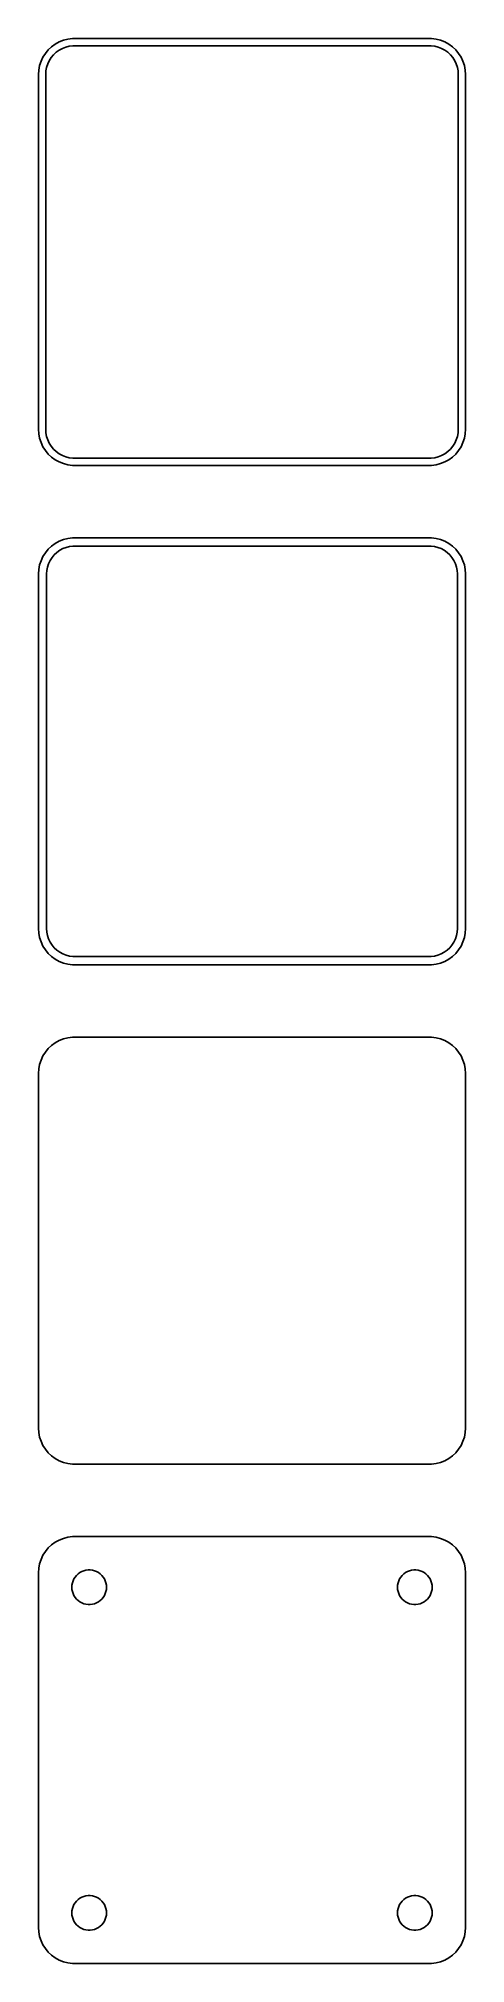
# Model space of a CAD drawing. Header units: metres. Extents: x -30 to 30, y 178 to 443.
import ezdxf

# ---------------------------------------------------------------- set-up
doc = ezdxf.new("R2010")
doc.units = ezdxf.units.M

msp = doc.modelspace()

# ---------------------------------------------------------------- linework, layer by layer
for p, q in [((-28.1448, 441.923), (-28.5451, 441.439)), ((-27.6871, 442.353), (-28.1448, 441.923)), ((-27.1791, 442.722), (-27.6871, 442.353)), ((-27.4159, 441.238), (-27.0497, 441.582)), ((-26.6289, 443.024), (-27.1791, 442.722)), ((-27.0497, 441.582), (-26.6433, 441.877)), ((-26.6433, 441.877), (-26.2031, 442.119)), ((-26.0451, 443.255), (-26.6289, 443.024)), ((-26.2031, 442.119), (-25.7361, 442.304)), ((-25.4369, 443.411), (-26.0451, 443.255)), ((-25.7361, 442.304), (-25.2495, 442.429)), ((-24.8139, 443.49), (-25.4369, 443.411)), ((-25.2495, 442.429), (-24.7512, 442.492)), ((24.8139, 443.49), (-24.8139, 443.49)), ((-24.7512, 442.492), (24.7512, 442.492)), ((24.7512, 442.492), (25.2495, 442.429)), ((25.4369, 443.411), (24.8139, 443.49)), ((25.2495, 442.429), (25.7361, 442.304)), ((26.0451, 443.255), (25.4369, 443.411)), ((25.7361, 442.304), (26.2031, 442.119)), ((26.6289, 443.024), (26.0451, 443.255)), ((26.2031, 442.119), (26.6433, 441.877)), ((27.1791, 442.722), (26.6289, 443.024)), ((26.6433, 441.877), (27.0497, 441.582)), ((27.0497, 441.582), (27.4159, 441.238)), ((27.6871, 442.353), (27.1791, 442.722)), ((28.1448, 441.923), (27.6871, 442.353)), ((28.5451, 441.439), (28.1448, 441.923)), ((-29.4606, 439.127), (-29.5, 438.5)), ((-29.3429, 439.743), (-29.4606, 439.127)), ((-29.1489, 440.341), (-29.3429, 439.743)), ((-28.8815, 440.909), (-29.1489, 440.341)), ((-28.5451, 441.439), (-28.8815, 440.909)), ((-28.5, 438.5), (-28.4684, 439.001)), ((-28.4684, 439.001), (-28.3743, 439.495)), ((-28.3743, 439.495), (-28.2191, 439.972)), ((-28.2191, 439.972), (-28.0052, 440.427)), ((-28.0052, 440.427), (-27.7361, 440.851)), ((-27.7361, 440.851), (-27.4159, 441.238)), ((27.4159, 441.238), (27.7361, 440.851)), ((27.7361, 440.851), (28.0052, 440.427)), ((28.0052, 440.427), (28.2191, 439.972)), ((28.2191, 439.972), (28.3743, 439.495)), ((28.3743, 439.495), (28.4684, 439.001)), ((28.4684, 439.001), (28.5, 438.5)), ((28.8815, 440.909), (28.5451, 441.439)), ((29.1489, 440.341), (28.8815, 440.909)), ((29.3429, 439.743), (29.1489, 440.341)), ((29.4606, 439.127), (29.3429, 439.743)), ((29.5, 438.5), (29.4606, 439.127)), ((-29.5, 438.5), (-29.5, 389.5)), ((-28.5, 389.5), (-28.5, 438.5)), ((28.5, 438.5), (28.5, 389.5)), ((29.5, 389.5), (29.5, 438.5)), ((-29.5, 389.5), (-29.4606, 388.873)), ((-29.4606, 388.873), (-29.3429, 388.257)), ((-28.4684, 388.999), (-28.5, 389.5)), ((-28.3743, 388.505), (-28.4684, 388.999)), ((-28.2191, 388.028), (-28.3743, 388.505)), ((28.3743, 388.505), (28.2191, 388.028)), ((28.4684, 388.999), (28.3743, 388.505)), ((28.5, 389.5), (28.4684, 388.999)), ((29.3429, 388.257), (29.4606, 388.873)), ((29.4606, 388.873), (29.5, 389.5)), ((-29.3429, 388.257), (-29.1489, 387.659)), ((-29.1489, 387.659), (-28.8815, 387.091)), ((-28.8815, 387.091), (-28.5451, 386.561)), ((-28.5451, 386.561), (-28.1448, 386.077)), ((-28.0052, 387.573), (-28.2191, 388.028)), ((-28.1448, 386.077), (-27.6871, 385.647)), ((-27.7361, 387.149), (-28.0052, 387.573)), ((-27.4159, 386.762), (-27.7361, 387.149)), ((-27.0497, 386.418), (-27.4159, 386.762)), ((-26.6433, 386.123), (-27.0497, 386.418)), ((-26.2031, 385.881), (-26.6433, 386.123)), ((-25.7361, 385.696), (-26.2031, 385.881)), ((-25.2495, 385.571), (-25.7361, 385.696)), ((25.7361, 385.696), (25.2495, 385.571)), ((26.2031, 385.881), (25.7361, 385.696)), ((26.6433, 386.123), (26.2031, 385.881)), ((27.0497, 386.418), (26.6433, 386.123)), ((27.4159, 386.762), (27.0497, 386.418)), ((27.7361, 387.149), (27.4159, 386.762)), ((27.6871, 385.647), (28.1448, 386.077)), ((28.0052, 387.573), (27.7361, 387.149)), ((28.2191, 388.028), (28.0052, 387.573)), ((28.1448, 386.077), (28.5451, 386.561)), ((28.5451, 386.561), (28.8815, 387.091)), ((28.8815, 387.091), (29.1489, 387.659)), ((29.1489, 387.659), (29.3429, 388.257)), ((-27.6871, 385.647), (-27.1791, 385.278)), ((-27.1791, 385.278), (-26.6289, 384.976)), ((-26.6289, 384.976), (-26.0451, 384.745)), ((-26.0451, 384.745), (-25.4369, 384.589)), ((-25.4369, 384.589), (-24.8139, 384.51)), ((-24.7512, 385.508), (-25.2495, 385.571)), ((-24.8139, 384.51), (24.8139, 384.51)), ((24.7512, 385.508), (-24.7512, 385.508)), ((25.2495, 385.571), (24.7512, 385.508)), ((24.8139, 384.51), (25.4369, 384.589)), ((25.4369, 384.589), (26.0451, 384.745)), ((26.0451, 384.745), (26.6289, 384.976)), ((26.6289, 384.976), (27.1791, 385.278)), ((27.1791, 385.278), (27.6871, 385.647)), ((-28.5451, 372.439), (-28.8815, 371.909)), ((-28.1448, 372.923), (-28.5451, 372.439)), ((-27.6871, 373.353), (-28.1448, 372.923)), ((-27.1791, 373.722), (-27.6871, 373.353)), ((-27.323, 372.151), (-26.9685, 372.484)), ((-26.6289, 374.024), (-27.1791, 373.722)), ((-26.9685, 372.484), (-26.5751, 372.77)), ((-26.0451, 374.255), (-26.6289, 374.024)), ((-26.5751, 372.77), (-26.1489, 373.004)), ((-26.1489, 373.004), (-25.6967, 373.183)), ((-25.4369, 374.411), (-26.0451, 374.255)), ((-25.6967, 373.183), (-25.2256, 373.304)), ((-24.8139, 374.49), (-25.4369, 374.411)), ((-25.2256, 373.304), (-24.7432, 373.365)), ((24.8139, 374.49), (-24.8139, 374.49)), ((-24.7432, 373.365), (24.7432, 373.365)), ((24.7432, 373.365), (25.2256, 373.304)), ((25.4369, 374.411), (24.8139, 374.49)), ((25.2256, 373.304), (25.6967, 373.183)), ((26.0451, 374.255), (25.4369, 374.411)), ((25.6967, 373.183), (26.1489, 373.004)), ((26.6289, 374.024), (26.0451, 374.255)), ((26.1489, 373.004), (26.5751, 372.77)), ((26.5751, 372.77), (26.9685, 372.484)), ((27.1791, 373.722), (26.6289, 374.024)), ((26.9685, 372.484), (27.323, 372.151)), ((27.6871, 373.353), (27.1791, 373.722)), ((28.1448, 372.923), (27.6871, 373.353)), ((28.5451, 372.439), (28.1448, 372.923)), ((28.8815, 371.909), (28.5451, 372.439)), ((-29.4606, 370.127), (-29.5, 369.5)), ((-29.3429, 370.743), (-29.4606, 370.127)), ((-29.1489, 371.341), (-29.3429, 370.743)), ((-28.8815, 371.909), (-29.1489, 371.341)), ((-28.3726, 369.5), (-28.3421, 369.985)), ((-28.3421, 369.985), (-28.251, 370.463)), ((-28.251, 370.463), (-28.1007, 370.926)), ((-28.1007, 370.926), (-27.8936, 371.366)), ((-27.8936, 371.366), (-27.633, 371.776)), ((-27.633, 371.776), (-27.323, 372.151)), ((27.323, 372.151), (27.633, 371.776)), ((27.633, 371.776), (27.8936, 371.366)), ((27.8936, 371.366), (28.1007, 370.926)), ((28.1007, 370.926), (28.251, 370.463)), ((28.251, 370.463), (28.3421, 369.985)), ((28.3421, 369.985), (28.3726, 369.5)), ((29.1489, 371.341), (28.8815, 371.909)), ((29.3429, 370.743), (29.1489, 371.341)), ((29.4606, 370.127), (29.3429, 370.743)), ((29.5, 369.5), (29.4606, 370.127)), ((-29.5, 369.5), (-29.5, 320.5)), ((-28.3726, 320.5), (-28.3726, 369.5)), ((28.3726, 369.5), (28.3726, 320.5)), ((29.5, 320.5), (29.5, 369.5)), ((-29.5, 320.5), (-29.4606, 319.873)), ((-29.4606, 319.873), (-29.3429, 319.257)), ((-29.3429, 319.257), (-29.1489, 318.659)), ((-28.3421, 320.015), (-28.3726, 320.5)), ((-28.251, 319.537), (-28.3421, 320.015)), ((-28.1007, 319.074), (-28.251, 319.537)), ((28.251, 319.537), (28.1007, 319.074)), ((28.3421, 320.015), (28.251, 319.537)), ((28.3726, 320.5), (28.3421, 320.015)), ((29.1489, 318.659), (29.3429, 319.257)), ((29.3429, 319.257), (29.4606, 319.873)), ((29.4606, 319.873), (29.5, 320.5)), ((-29.1489, 318.659), (-28.8815, 318.091)), ((-28.8815, 318.091), (-28.5451, 317.561)), ((-28.5451, 317.561), (-28.1448, 317.077)), ((-28.1448, 317.077), (-27.6871, 316.647)), ((-27.8936, 318.634), (-28.1007, 319.074)), ((-27.633, 318.224), (-27.8936, 318.634)), ((-27.6871, 316.647), (-27.1791, 316.278)), ((-27.323, 317.849), (-27.633, 318.224)), ((-26.9685, 317.516), (-27.323, 317.849)), ((-26.5751, 317.23), (-26.9685, 317.516)), ((-26.1489, 316.996), (-26.5751, 317.23)), ((-25.6967, 316.817), (-26.1489, 316.996)), ((-25.2256, 316.696), (-25.6967, 316.817)), ((-24.7432, 316.635), (-25.2256, 316.696)), ((24.7432, 316.635), (-24.7432, 316.635)), ((25.2256, 316.696), (24.7432, 316.635)), ((25.6967, 316.817), (25.2256, 316.696)), ((26.1489, 316.996), (25.6967, 316.817)), ((26.5751, 317.23), (26.1489, 316.996)), ((26.9685, 317.516), (26.5751, 317.23)), ((27.323, 317.849), (26.9685, 317.516)), ((27.1791, 316.278), (27.6871, 316.647)), ((27.633, 318.224), (27.323, 317.849)), ((27.8936, 318.634), (27.633, 318.224)), ((27.6871, 316.647), (28.1448, 317.077)), ((28.1007, 319.074), (27.8936, 318.634)), ((28.1448, 317.077), (28.5451, 317.561)), ((28.5451, 317.561), (28.8815, 318.091)), ((28.8815, 318.091), (29.1489, 318.659)), ((-27.1791, 316.278), (-26.6289, 315.976)), ((-26.6289, 315.976), (-26.0451, 315.745)), ((-26.0451, 315.745), (-25.4369, 315.589)), ((-25.4369, 315.589), (-24.8139, 315.51)), ((-24.8139, 315.51), (24.8139, 315.51)), ((24.8139, 315.51), (25.4369, 315.589)), ((25.4369, 315.589), (26.0451, 315.745)), ((26.0451, 315.745), (26.6289, 315.976)), ((26.6289, 315.976), (27.1791, 316.278)), ((-28.5451, 303.439), (-28.8815, 302.909)), ((-28.1448, 303.923), (-28.5451, 303.439)), ((-27.6871, 304.353), (-28.1448, 303.923)), ((-27.1791, 304.722), (-27.6871, 304.353)), ((-26.6289, 305.024), (-27.1791, 304.722)), ((-26.0451, 305.255), (-26.6289, 305.024)), ((-25.4369, 305.411), (-26.0451, 305.255)), ((-24.8139, 305.49), (-25.4369, 305.411)), ((24.8139, 305.49), (-24.8139, 305.49)), ((25.4369, 305.411), (24.8139, 305.49)), ((26.0451, 305.255), (25.4369, 305.411)), ((26.6289, 305.024), (26.0451, 305.255)), ((27.1791, 304.722), (26.6289, 305.024)), ((27.6871, 304.353), (27.1791, 304.722)), ((28.1448, 303.923), (27.6871, 304.353)), ((28.5451, 303.439), (28.1448, 303.923)), ((28.8815, 302.909), (28.5451, 303.439)), ((-29.4606, 301.127), (-29.5, 300.5)), ((-29.3429, 301.743), (-29.4606, 301.127)), ((-29.1489, 302.341), (-29.3429, 301.743)), ((-28.8815, 302.909), (-29.1489, 302.341)), ((29.1489, 302.341), (28.8815, 302.909)), ((29.3429, 301.743), (29.1489, 302.341)), ((29.4606, 301.127), (29.3429, 301.743)), ((29.5, 300.5), (29.4606, 301.127)), ((-29.5, 300.5), (-29.5, 251.5)), ((29.5, 251.5), (29.5, 300.5)), ((-29.5, 251.5), (-29.4606, 250.873)), ((-29.4606, 250.873), (-29.3429, 250.257)), ((-29.3429, 250.257), (-29.1489, 249.659)), ((29.1489, 249.659), (29.3429, 250.257)), ((29.3429, 250.257), (29.4606, 250.873)), ((29.4606, 250.873), (29.5, 251.5)), ((-29.1489, 249.659), (-28.8815, 249.091)), ((-28.8815, 249.091), (-28.5451, 248.561)), ((-28.5451, 248.561), (-28.1448, 248.077)), ((-28.1448, 248.077), (-27.6871, 247.647)), ((-27.6871, 247.647), (-27.1791, 247.278)), ((27.1791, 247.278), (27.6871, 247.647)), ((27.6871, 247.647), (28.1448, 248.077)), ((28.1448, 248.077), (28.5451, 248.561)), ((28.5451, 248.561), (28.8815, 249.091)), ((28.8815, 249.091), (29.1489, 249.659)), ((-27.1791, 247.278), (-26.6289, 246.976)), ((-26.6289, 246.976), (-26.0451, 246.745)), ((-26.0451, 246.745), (-25.4369, 246.589)), ((-25.4369, 246.589), (-24.8139, 246.51)), ((-24.8139, 246.51), (24.8139, 246.51)), ((24.8139, 246.51), (25.4369, 246.589)), ((25.4369, 246.589), (26.0451, 246.745)), ((26.0451, 246.745), (26.6289, 246.976)), ((26.6289, 246.976), (27.1791, 247.278)), ((-28.5451, 234.439), (-28.8815, 233.909)), ((-28.1448, 234.923), (-28.5451, 234.439)), ((-27.6871, 235.353), (-28.1448, 234.923)), ((-27.1791, 235.722), (-27.6871, 235.353)), ((-26.6289, 236.024), (-27.1791, 235.722)), ((-26.0451, 236.255), (-26.6289, 236.024)), ((-25.4369, 236.411), (-26.0451, 236.255)), ((-24.8139, 236.49), (-25.4369, 236.411)), ((24.8139, 236.49), (-24.8139, 236.49)), ((25.4369, 236.411), (24.8139, 236.49)), ((26.0451, 236.255), (25.4369, 236.411)), ((26.6289, 236.024), (26.0451, 236.255)), ((27.1791, 235.722), (26.6289, 236.024)), ((27.6871, 235.353), (27.1791, 235.722)), ((28.1448, 234.923), (27.6871, 235.353)), ((28.5451, 234.439), (28.1448, 234.923)), ((28.8815, 233.909), (28.5451, 234.439)), ((-29.4606, 232.127), (-29.5, 231.5)), ((-29.5, 231.5), (-29.5, 182.5)), ((-29.3429, 232.743), (-29.4606, 232.127)), ((-29.1489, 233.341), (-29.3429, 232.743)), ((-28.8815, 233.909), (-29.1489, 233.341)), ((-24.0298, 231.349), (-23.786, 231.526)), ((-23.786, 231.526), (-23.5219, 231.672)), ((-23.5219, 231.672), (-23.2416, 231.783)), ((-23.2416, 231.783), (-22.9497, 231.857)), ((-22.9497, 231.857), (-22.6507, 231.895)), ((-22.6507, 231.895), (-22.3493, 231.895)), ((-22.3493, 231.895), (-22.0503, 231.857)), ((-22.0503, 231.857), (-21.7583, 231.783)), ((-21.7583, 231.783), (-21.4781, 231.672)), ((-21.4781, 231.672), (-21.214, 231.526)), ((-21.214, 231.526), (-20.9702, 231.349)), ((20.9702, 231.349), (21.214, 231.526)), ((21.214, 231.526), (21.4781, 231.672)), ((21.4781, 231.672), (21.7583, 231.783)), ((21.7583, 231.783), (22.0503, 231.857)), ((22.0503, 231.857), (22.3493, 231.895)), ((22.3493, 231.895), (22.6507, 231.895)), ((22.6507, 231.895), (22.9497, 231.857)), ((22.9497, 231.857), (23.2416, 231.783)), ((23.2416, 231.783), (23.5219, 231.672)), ((23.5219, 231.672), (23.786, 231.526)), ((23.786, 231.526), (24.0298, 231.349)), ((29.1489, 233.341), (28.8815, 233.909)), ((29.3429, 232.743), (29.1489, 233.341)), ((29.4606, 232.127), (29.3429, 232.743)), ((29.5, 231.5), (29.4606, 232.127)), ((29.5, 182.5), (29.5, 231.5)), ((-24.9, 229.5), (-24.8811, 229.801)), ((-24.8811, 229.199), (-24.9, 229.5)), ((-24.8811, 229.801), (-24.8246, 230.097)), ((-24.8246, 228.903), (-24.8811, 229.199)), ((-24.8246, 230.097), (-24.7315, 230.383)), ((-24.7315, 228.617), (-24.8246, 228.903)), ((-24.7315, 230.383), (-24.6031, 230.656)), ((-24.6031, 230.656), (-24.4416, 230.911)), ((-24.4416, 230.911), (-24.2495, 231.143)), ((-24.2495, 231.143), (-24.0298, 231.349)), ((-20.9702, 231.349), (-20.7505, 231.143)), ((-20.7505, 231.143), (-20.5583, 230.911)), ((-20.5583, 230.911), (-20.3969, 230.656)), ((-20.3969, 230.656), (-20.2685, 230.383)), ((-20.2685, 230.383), (-20.1754, 230.097)), ((-20.1754, 228.903), (-20.2685, 228.617)), ((-20.1754, 230.097), (-20.1189, 229.801)), ((-20.1189, 229.199), (-20.1754, 228.903)), ((-20.1189, 229.801), (-20.1, 229.5)), ((-20.1, 229.5), (-20.1189, 229.199)), ((20.1, 229.5), (20.1189, 229.801)), ((20.1189, 229.199), (20.1, 229.5)), ((20.1189, 229.801), (20.1754, 230.097)), ((20.1754, 228.903), (20.1189, 229.199)), ((20.1754, 230.097), (20.2685, 230.383)), ((20.2685, 228.617), (20.1754, 228.903)), ((20.2685, 230.383), (20.3969, 230.656)), ((20.3969, 230.656), (20.5583, 230.911)), ((20.5583, 230.911), (20.7505, 231.143)), ((20.7505, 231.143), (20.9702, 231.349)), ((24.0298, 231.349), (24.2495, 231.143)), ((24.2495, 231.143), (24.4416, 230.911)), ((24.4416, 230.911), (24.6031, 230.656)), ((24.6031, 230.656), (24.7315, 230.383)), ((24.7315, 230.383), (24.8246, 230.097)), ((24.8246, 228.903), (24.7315, 228.617)), ((24.8246, 230.097), (24.8811, 229.801)), ((24.8811, 229.199), (24.8246, 228.903)), ((24.8811, 229.801), (24.9, 229.5)), ((24.9, 229.5), (24.8811, 229.199)), ((-24.6031, 228.344), (-24.7315, 228.617)), ((-24.4416, 228.089), (-24.6031, 228.344)), ((-24.2495, 227.857), (-24.4416, 228.089)), ((-24.0298, 227.651), (-24.2495, 227.857)), ((-23.786, 227.474), (-24.0298, 227.651)), ((-23.5219, 227.328), (-23.786, 227.474)), ((-23.2416, 227.217), (-23.5219, 227.328)), ((-22.9497, 227.143), (-23.2416, 227.217)), ((-22.6507, 227.105), (-22.9497, 227.143)), ((-22.3493, 227.105), (-22.6507, 227.105)), ((-22.0503, 227.143), (-22.3493, 227.105)), ((-21.7583, 227.217), (-22.0503, 227.143)), ((-21.4781, 227.328), (-21.7583, 227.217)), ((-21.214, 227.474), (-21.4781, 227.328)), ((-20.9702, 227.651), (-21.214, 227.474)), ((-20.7505, 227.857), (-20.9702, 227.651)), ((-20.5583, 228.089), (-20.7505, 227.857)), ((-20.3969, 228.344), (-20.5583, 228.089)), ((-20.2685, 228.617), (-20.3969, 228.344)), ((20.3969, 228.344), (20.2685, 228.617)), ((20.5583, 228.089), (20.3969, 228.344)), ((20.7505, 227.857), (20.5583, 228.089)), ((20.9702, 227.651), (20.7505, 227.857)), ((21.214, 227.474), (20.9702, 227.651)), ((21.4781, 227.328), (21.214, 227.474)), ((21.7583, 227.217), (21.4781, 227.328)), ((22.0503, 227.143), (21.7583, 227.217)), ((22.3493, 227.105), (22.0503, 227.143)), ((22.6507, 227.105), (22.3493, 227.105)), ((22.9497, 227.143), (22.6507, 227.105)), ((23.2416, 227.217), (22.9497, 227.143)), ((23.5219, 227.328), (23.2416, 227.217)), ((23.786, 227.474), (23.5219, 227.328)), ((24.0298, 227.651), (23.786, 227.474)), ((24.2495, 227.857), (24.0298, 227.651)), ((24.4416, 228.089), (24.2495, 227.857)), ((24.6031, 228.344), (24.4416, 228.089)), ((24.7315, 228.617), (24.6031, 228.344)), ((-24.2495, 186.143), (-24.0298, 186.349)), ((-24.0298, 186.349), (-23.786, 186.526)), ((-23.786, 186.526), (-23.5219, 186.672)), ((-23.5219, 186.672), (-23.2416, 186.783)), ((-23.2416, 186.783), (-22.9497, 186.857)), ((-22.9497, 186.857), (-22.6507, 186.895)), ((-22.6507, 186.895), (-22.3493, 186.895)), ((-22.3493, 186.895), (-22.0503, 186.857)), ((-22.0503, 186.857), (-21.7583, 186.783)), ((-21.7583, 186.783), (-21.4781, 186.672)), ((-21.4781, 186.672), (-21.214, 186.526)), ((-21.214, 186.526), (-20.9702, 186.349)), ((-20.9702, 186.349), (-20.7505, 186.143)), ((20.7505, 186.143), (20.9702, 186.349)), ((20.9702, 186.349), (21.214, 186.526)), ((21.214, 186.526), (21.4781, 186.672)), ((21.4781, 186.672), (21.7583, 186.783)), ((21.7583, 186.783), (22.0503, 186.857)), ((22.0503, 186.857), (22.3493, 186.895)), ((22.3493, 186.895), (22.6507, 186.895)), ((22.6507, 186.895), (22.9497, 186.857)), ((22.9497, 186.857), (23.2416, 186.783)), ((23.2416, 186.783), (23.5219, 186.672)), ((23.5219, 186.672), (23.786, 186.526)), ((23.786, 186.526), (24.0298, 186.349)), ((24.0298, 186.349), (24.2495, 186.143)), ((-24.9, 184.5), (-24.8811, 184.801)), ((-24.8811, 184.199), (-24.9, 184.5)), ((-24.8811, 184.801), (-24.8246, 185.097)), ((-24.8246, 183.903), (-24.8811, 184.199)), ((-24.8246, 185.097), (-24.7315, 185.383)), ((-24.7315, 183.617), (-24.8246, 183.903)), ((-24.7315, 185.383), (-24.6031, 185.656)), ((-24.6031, 183.344), (-24.7315, 183.617)), ((-24.6031, 185.656), (-24.4416, 185.911)), ((-24.4416, 185.911), (-24.2495, 186.143)), ((-20.7505, 186.143), (-20.5583, 185.911)), ((-20.5583, 185.911), (-20.3969, 185.656)), ((-20.3969, 185.656), (-20.2685, 185.383)), ((-20.2685, 183.617), (-20.3969, 183.344)), ((-20.2685, 185.383), (-20.1754, 185.097)), ((-20.1754, 183.903), (-20.2685, 183.617)), ((-20.1754, 185.097), (-20.1189, 184.801)), ((-20.1189, 184.199), (-20.1754, 183.903)), ((-20.1189, 184.801), (-20.1, 184.5)), ((-20.1, 184.5), (-20.1189, 184.199)), ((20.1, 184.5), (20.1189, 184.801)), ((20.1189, 184.199), (20.1, 184.5)), ((20.1189, 184.801), (20.1754, 185.097)), ((20.1754, 183.903), (20.1189, 184.199)), ((20.1754, 185.097), (20.2685, 185.383)), ((20.2685, 183.617), (20.1754, 183.903)), ((20.2685, 185.383), (20.3969, 185.656)), ((20.3969, 183.344), (20.2685, 183.617)), ((20.3969, 185.656), (20.5583, 185.911)), ((20.5583, 185.911), (20.7505, 186.143)), ((24.2495, 186.143), (24.4416, 185.911)), ((24.4416, 185.911), (24.6031, 185.656)), ((24.6031, 185.656), (24.7315, 185.383)), ((24.7315, 183.617), (24.6031, 183.344)), ((24.7315, 185.383), (24.8246, 185.097)), ((24.8246, 183.903), (24.7315, 183.617)), ((24.8246, 185.097), (24.8811, 184.801)), ((24.8811, 184.199), (24.8246, 183.903)), ((24.8811, 184.801), (24.9, 184.5)), ((24.9, 184.5), (24.8811, 184.199)), ((-29.5, 182.5), (-29.4606, 181.873)), ((-29.4606, 181.873), (-29.3429, 181.257)), ((-29.3429, 181.257), (-29.1489, 180.659)), ((-24.4416, 183.089), (-24.6031, 183.344)), ((-24.2495, 182.857), (-24.4416, 183.089)), ((-24.0298, 182.651), (-24.2495, 182.857)), ((-23.786, 182.474), (-24.0298, 182.651)), ((-23.5219, 182.328), (-23.786, 182.474)), ((-23.2416, 182.217), (-23.5219, 182.328)), ((-22.9497, 182.143), (-23.2416, 182.217)), ((-22.6507, 182.105), (-22.9497, 182.143)), ((-22.3493, 182.105), (-22.6507, 182.105)), ((-22.0503, 182.143), (-22.3493, 182.105)), ((-21.7583, 182.217), (-22.0503, 182.143)), ((-21.4781, 182.328), (-21.7583, 182.217)), ((-21.214, 182.474), (-21.4781, 182.328)), ((-20.9702, 182.651), (-21.214, 182.474)), ((-20.7505, 182.857), (-20.9702, 182.651)), ((-20.5583, 183.089), (-20.7505, 182.857)), ((-20.3969, 183.344), (-20.5583, 183.089)), ((20.5583, 183.089), (20.3969, 183.344)), ((20.7505, 182.857), (20.5583, 183.089)), ((20.9702, 182.651), (20.7505, 182.857)), ((21.214, 182.474), (20.9702, 182.651)), ((21.4781, 182.328), (21.214, 182.474)), ((21.7583, 182.217), (21.4781, 182.328)), ((22.0503, 182.143), (21.7583, 182.217)), ((22.3493, 182.105), (22.0503, 182.143)), ((22.6507, 182.105), (22.3493, 182.105)), ((22.9497, 182.143), (22.6507, 182.105)), ((23.2416, 182.217), (22.9497, 182.143)), ((23.5219, 182.328), (23.2416, 182.217)), ((23.786, 182.474), (23.5219, 182.328)), ((24.0298, 182.651), (23.786, 182.474)), ((24.2495, 182.857), (24.0298, 182.651)), ((24.4416, 183.089), (24.2495, 182.857)), ((24.6031, 183.344), (24.4416, 183.089)), ((29.1489, 180.659), (29.3429, 181.257)), ((29.3429, 181.257), (29.4606, 181.873)), ((29.4606, 181.873), (29.5, 182.5)), ((-29.1489, 180.659), (-28.8815, 180.091)), ((-28.8815, 180.091), (-28.5451, 179.561)), ((-28.5451, 179.561), (-28.1448, 179.077)), ((-28.1448, 179.077), (-27.6871, 178.647)), ((-27.6871, 178.647), (-27.1791, 178.278)), ((-27.1791, 178.278), (-26.6289, 177.976)), ((26.6289, 177.976), (27.1791, 178.278)), ((27.1791, 178.278), (27.6871, 178.647)), ((27.6871, 178.647), (28.1448, 179.077)), ((28.1448, 179.077), (28.5451, 179.561)), ((28.5451, 179.561), (28.8815, 180.091)), ((28.8815, 180.091), (29.1489, 180.659)), ((-26.6289, 177.976), (-26.0451, 177.745)), ((-26.0451, 177.745), (-25.4369, 177.589)), ((-25.4369, 177.589), (-24.8139, 177.51)), ((-24.8139, 177.51), (24.8139, 177.51)), ((24.8139, 177.51), (25.4369, 177.589)), ((25.4369, 177.589), (26.0451, 177.745)), ((26.0451, 177.745), (26.6289, 177.976))]:
    msp.add_line(p, q)

doc.saveas('drawing.dxf')
